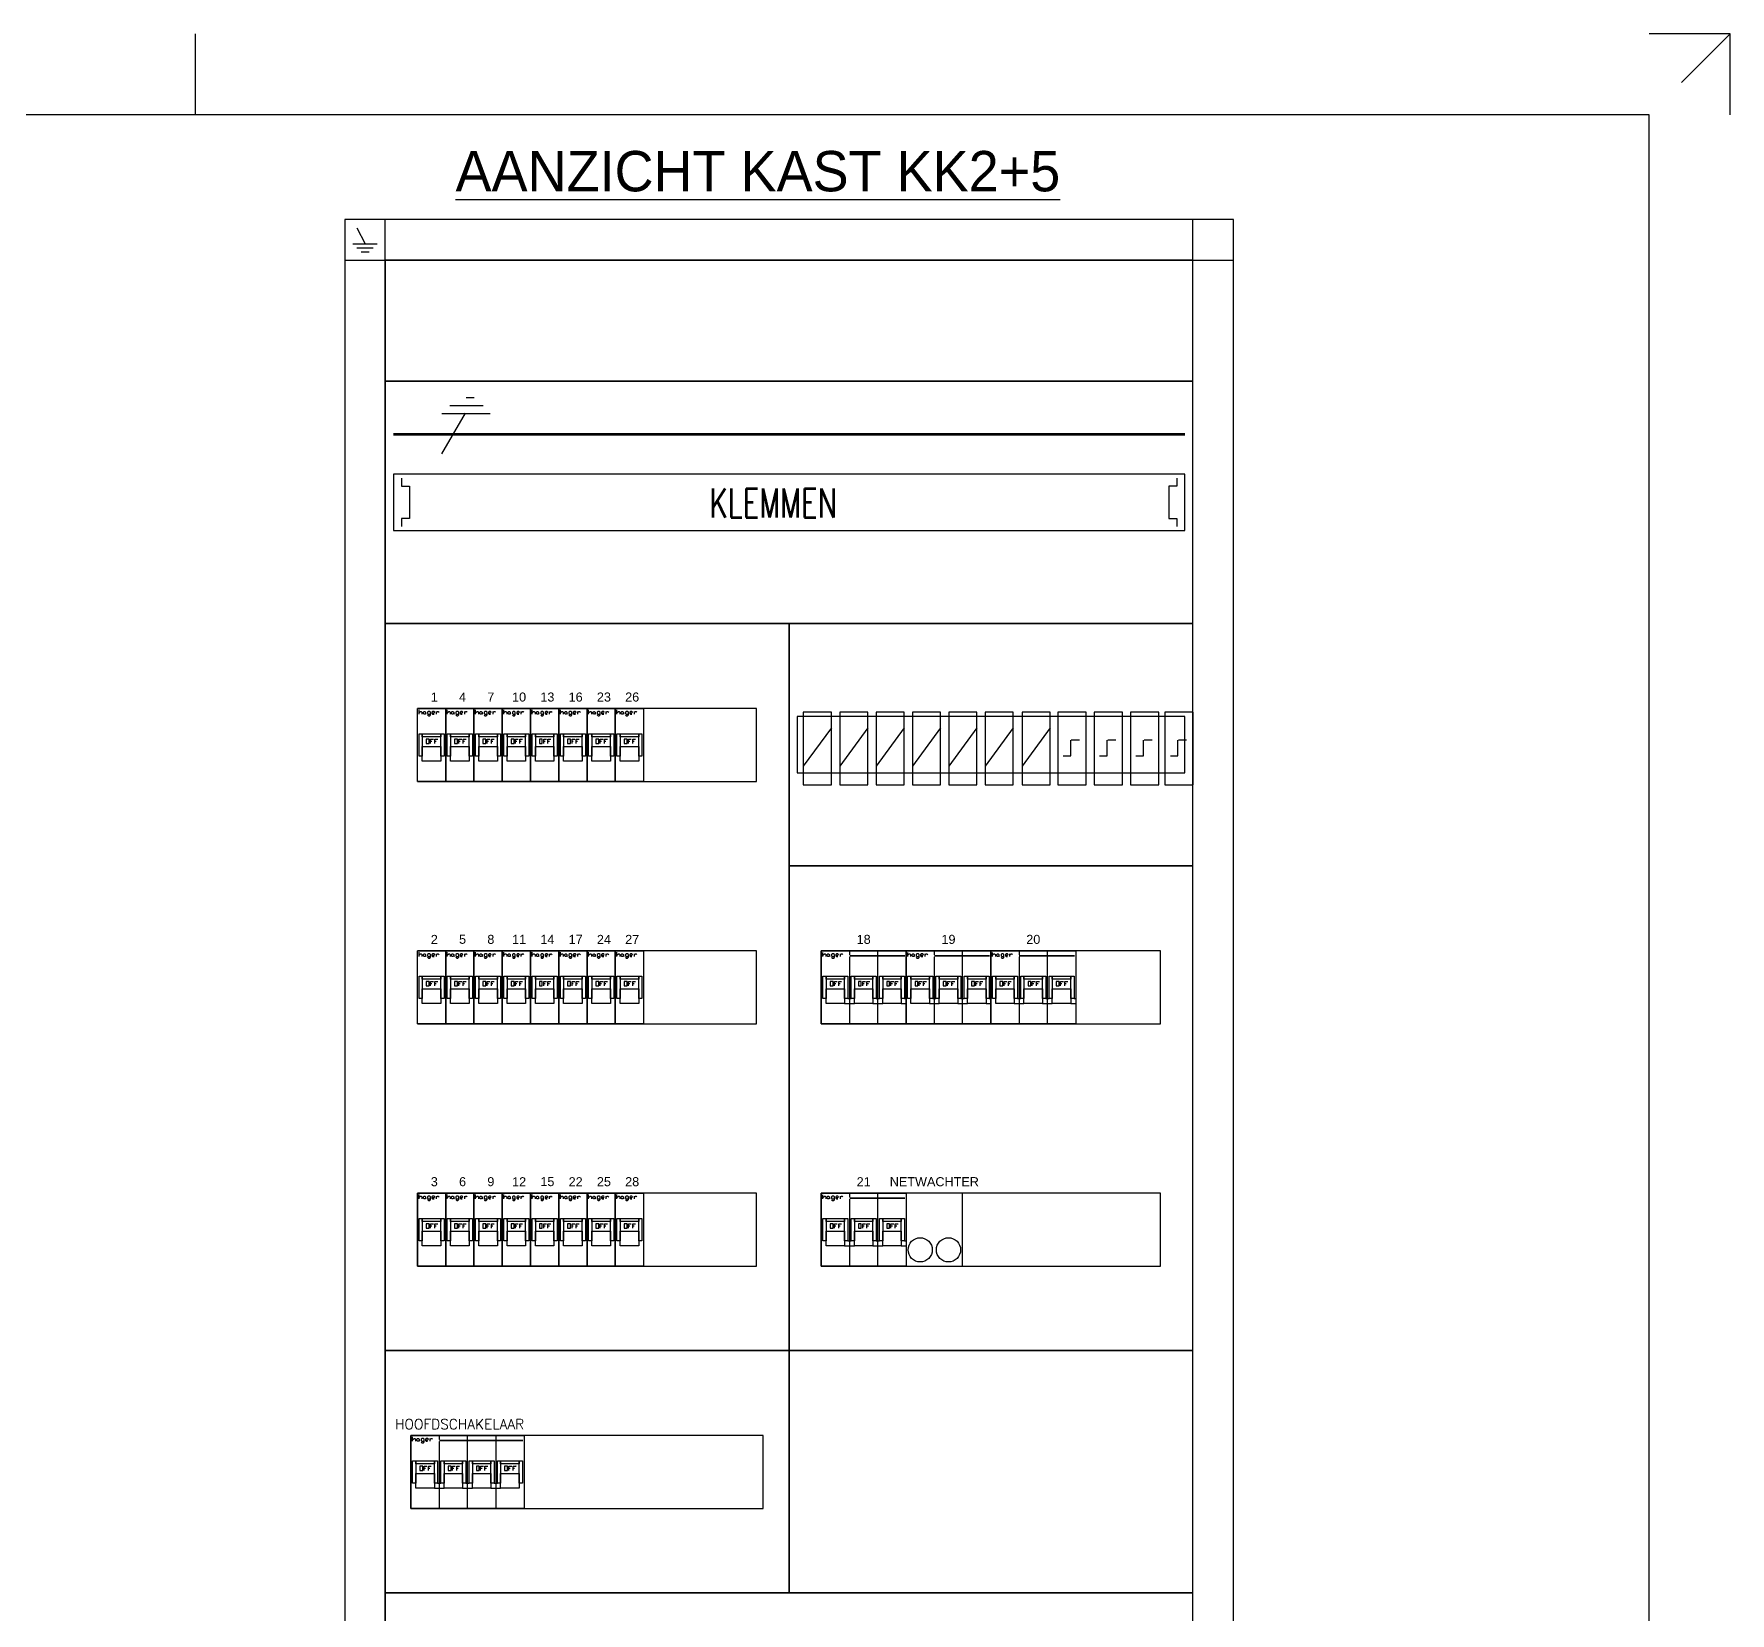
# Model space of a CAD drawing. Header units: millimetres. Extents: x 0 to 420, y 0 to 297.
# Drawn here: x 210 to 420, y 101.5 to 297 of the extents above; entities that cross this region are included whole.
import ezdxf
from ezdxf.enums import TextEntityAlignment as Align

# ---------------------------------------------------------------- set-up
doc = ezdxf.new("R2010")
doc.units = ezdxf.units.MM
for name, color, linetype in [('00kad018', 1, 'Continuous'), ('00kad070', 5, 'Continuous'), ('BL$2----_KADER', 7, 'Continuous'), ('KAST AANZICHT', 1, 'Continuous'), ('Kast-aanzicht', 1, 'Continuous')]:
    doc.layers.add(name, color=color, linetype=linetype)
doc.styles.add('BURO-050', font='BUROFONT.shx', dxfattribs={"height": 5})
doc.styles.add('NOOTER', font='arial.ttf')
doc.styles.add('ROMANS', font='romans', dxfattribs={"height": 2})

# ---------------------------------------------------------------- blocks, each defined once
blk = doc.blocks.new('a3-windesheim-hor')
at = {"layer": '00kad018', "color": 1}
for p, q in [((230, 287), (230, 297)), ((420, 297), (410, 297)), ((420, 297), (414, 291)), ((420, 287), (420, 297))]:
    blk.add_line(p, q, dxfattribs=at)
at = {"layer": '00kad070', "color": 5}
for p, q in [((410, 287), (20, 287)), ((410, 10), (410, 287))]:
    blk.add_line(p, q, dxfattribs=at)
blk = doc.blocks.new('HAG08')
at = {"color": 0}
for p, q in [((-16.5, -3.5), (-16.5, -0.8)), ((-16.5, -0.8), (-16.5, -0.8)), ((-16.5, -2.6), (-15.6, -1.7)), ((-15.6, -1.7), (-15.2, -1.7)), ((-15.2, -1.7), (-14.7, -2.2)), ((-14.7, -2.2), (-14.7, -3.5)), ((-14.7, -3.5), (-14.7, -3.5)), ((-13.8, -2.2), (-13.4, -1.7)), ((-13.8, -3.1), (-13.8, -2.2)), ((-13.4, -3.5), (-13.8, -3.1)), ((-13.4, -1.7), (-13, -1.7)), ((-13, -3.5), (-13.4, -3.5)), ((-13, -1.7), (-12.5, -2.2)), ((-12.5, -3.1), (-13, -3.5)), ((-12.5, -2.2), (-12.5, -3.1)), ((-12.5, -3.1), (-12.1, -3.5)), ((-12.1, -3.5), (-12.1, -3.5)), ((-10.7, -1.7), (-11.2, -2.2)), ((-11.2, -2.2), (-11.2, -3.1)), ((-11.2, -3.1), (-10.7, -3.5)), ((-11.2, -3.9), (-10.7, -4.4)), ((-9.9, -1.7), (-10.7, -1.7)), ((-10.7, -3.5), (-9.4, -3.5)), ((-10.7, -4.4), (-9.9, -4.4)), ((-9.4, -2.2), (-9.9, -1.7)), ((-9.9, -4.4), (-9.4, -3.9)), ((-9.4, -3.9), (-9.4, -2.2)), ((-9.4, -3.5), (-9.4, -3.5)), ((-8.1, -1.7), (-8.5, -2.2)), ((-8.5, -2.2), (-8.5, -3.1)), ((-8.5, -2.6), (-7.2, -2.6)), ((-8.5, -3.1), (-8.1, -3.5)), ((-7.2, -1.7), (-8.1, -1.7)), ((-8.1, -3.5), (-7.2, -3.5)), ((-6.8, -2.2), (-7.2, -1.7)), ((-7.2, -2.6), (-6.8, -2.2)), ((-7.2, -3.5), (-7.2, -3.5)), ((-5.9, -1.7), (-5.9, -3.5)), ((-5.9, -2.6), (-5, -1.7)), ((-5.9, -3.5), (-5.9, -3.5)), ((-5, -1.7), (-4.6, -1.7)), ((-4.6, -1.7), (-4.1, -2.2)), ((-4.1, -2.2), (-4.1, -2.2)), ((-10.2, -18.8), (-12, -18.8)), ((-12, -18.8), (-12, -21.5)), ((-10.2, -21.5), (-10.2, -18.8)), ((-9.3, -21.5), (-9.3, -18.8)), ((-9.3, -18.8), (-7.6, -18.8)), ((-9.3, -20.2), (-8.5, -20.2)), ((-8.5, -20.2), (-8.5, -20.2)), ((-7.6, -18.8), (-7.6, -18.8)), ((-6.7, -21.5), (-6.7, -18.8)), ((-6.7, -18.8), (-4.9, -18.8)), ((-6.7, -20.2), (-5.8, -20.2)), ((-5.8, -20.2), (-5.8, -20.2)), ((-4.9, -18.8), (-4.9, -18.8)), ((-12, -21.5), (-10.2, -21.5)), ((-12, -21.5), (-12, -21.5))]:
    blk.add_line(p, q, dxfattribs=at)
for points in [[(-17.5, -45), (-17.5, 0), (0, 0), (0, -45)], [(-16.5, -29.5), (-16.5, -15.5), (-14.5, -15.5), (-14.5, -29.5)], [(-14.5, -17.5), (-14.5, -15.5), (-3, -15.5), (-3, -17.5)], [(-3, -29.5), (-3, -15.5), (-1, -15.5), (-1, -29.5)], [(-14.5, -32.5), (-14.5, -23.5), (-3, -23.5), (-3, -32.5)]]:
    blk.add_lwpolyline(points, close=True, dxfattribs=at)
blk = doc.blocks.new('HAG09')
at = {"color": 0}
for p, q in [((-52.5, 0), (-52.5, -2.4)), ((-35, -2.4), (-35, 0)), ((-17.5, 0), (-17.5, -2.4)), ((-69, -3.5), (-69, -0.8)), ((-69, -0.8), (-69, -0.8)), ((-69, -2.6), (-68.1, -1.7)), ((-68.1, -1.7), (-67.6, -1.7)), ((-67.6, -1.7), (-67.2, -2.2)), ((-67.2, -2.2), (-67.2, -3.5)), ((-67.2, -3.5), (-67.2, -3.5)), ((-66.3, -2.2), (-65.9, -1.7)), ((-66.3, -3.1), (-66.3, -2.2)), ((-65.9, -3.5), (-66.3, -3.1)), ((-65.9, -1.7), (-65.4, -1.7)), ((-65.4, -3.5), (-65.9, -3.5)), ((-65.4, -1.7), (-65, -2.2)), ((-65, -3.1), (-65.4, -3.5)), ((-65, -2.2), (-65, -3.1)), ((-65, -3.1), (-64.6, -3.5)), ((-64.6, -3.5), (-64.6, -3.5)), ((-63.2, -1.7), (-63.7, -2.2)), ((-63.7, -2.2), (-63.7, -3.1)), ((-63.7, -3.1), (-63.2, -3.5)), ((-63.7, -3.9), (-63.2, -4.4)), ((-62.3, -1.7), (-63.2, -1.7)), ((-63.2, -3.5), (-61.9, -3.5)), ((-63.2, -4.4), (-62.3, -4.4)), ((-61.9, -2.2), (-62.3, -1.7)), ((-62.3, -4.4), (-61.9, -3.9)), ((-61.9, -3.9), (-61.9, -2.2)), ((-61.9, -3.5), (-61.9, -3.5)), ((-60.6, -1.7), (-61, -2.2)), ((-61, -2.2), (-61, -3.1)), ((-61, -2.6), (-59.7, -2.6)), ((-61, -3.1), (-60.6, -3.5)), ((-59.7, -1.7), (-60.6, -1.7)), ((-60.6, -3.5), (-59.7, -3.5)), ((-59.2, -2.2), (-59.7, -1.7)), ((-59.7, -2.6), (-59.2, -2.2)), ((-59.7, -3.5), (-59.7, -3.5)), ((-58.4, -1.7), (-58.4, -3.5)), ((-58.4, -2.6), (-57.5, -1.7)), ((-58.4, -3.5), (-58.4, -3.5)), ((-57.5, -1.7), (-57, -1.7)), ((-57, -1.7), (-56.6, -2.2)), ((-56.6, -2.2), (-56.6, -2.2)), ((-52.5, -3.6), (-52.5, -45)), ((-35, -45), (-35, -3.6)), ((-17.5, -3.6), (-17.5, -45)), ((-62.7, -18.8), (-64.5, -18.8)), ((-64.5, -18.8), (-64.5, -21.5)), ((-62.7, -21.5), (-62.7, -18.8)), ((-61.8, -21.5), (-61.8, -18.8)), ((-61.8, -18.8), (-60.1, -18.8)), ((-61.8, -20.2), (-60.9, -20.2)), ((-60.9, -20.2), (-60.9, -20.2)), ((-60.1, -18.8), (-60.1, -18.8)), ((-59.2, -21.5), (-59.2, -18.8)), ((-59.2, -18.8), (-57.4, -18.8)), ((-59.2, -20.2), (-58.3, -20.2)), ((-58.3, -20.2), (-58.3, -20.2)), ((-57.4, -18.8), (-57.4, -18.8)), ((-45.2, -18.8), (-47, -18.8)), ((-47, -18.8), (-47, -21.5)), ((-45.2, -21.5), (-45.2, -18.8)), ((-44.3, -21.5), (-44.3, -18.8)), ((-44.3, -18.8), (-42.6, -18.8)), ((-44.3, -20.2), (-43.5, -20.2)), ((-43.5, -20.2), (-43.5, -20.2)), ((-42.6, -18.8), (-42.6, -18.8)), ((-41.7, -21.5), (-41.7, -18.8)), ((-41.7, -18.8), (-39.9, -18.8)), ((-41.7, -20.2), (-40.8, -20.2)), ((-40.8, -20.2), (-40.8, -20.2)), ((-39.9, -18.8), (-39.9, -18.8)), ((-27.7, -18.8), (-29.5, -18.8)), ((-29.5, -18.8), (-29.5, -21.5)), ((-27.7, -21.5), (-27.7, -18.8)), ((-26.9, -21.5), (-26.9, -18.8)), ((-26.9, -18.8), (-25.1, -18.8)), ((-26.9, -20.2), (-26, -20.2)), ((-26, -20.2), (-26, -20.2)), ((-25.1, -18.8), (-25.1, -18.8)), ((-24.2, -21.5), (-24.2, -18.8)), ((-24.2, -18.8), (-22.4, -18.8)), ((-24.2, -20.2), (-23.3, -20.2)), ((-23.3, -20.2), (-23.3, -20.2)), ((-22.4, -18.8), (-22.4, -18.8)), ((-10.3, -18.8), (-12, -18.8)), ((-12, -18.8), (-12, -21.5)), ((-10.3, -21.5), (-10.3, -18.8)), ((-9.4, -21.5), (-9.4, -18.8)), ((-9.4, -18.8), (-7.6, -18.8)), ((-9.4, -20.2), (-8.5, -20.2)), ((-8.5, -20.2), (-8.5, -20.2)), ((-7.6, -18.8), (-7.6, -18.8)), ((-6.7, -21.5), (-6.7, -18.8)), ((-6.7, -18.8), (-4.9, -18.8)), ((-6.7, -20.2), (-5.8, -20.2)), ((-5.8, -20.2), (-5.8, -20.2)), ((-4.9, -18.8), (-5, -18.8)), ((-64.5, -21.5), (-62.7, -21.5)), ((-64.5, -21.5), (-64.5, -21.5)), ((-53.5, -29.5), (-51.5, -29.5)), ((-47, -21.5), (-45.2, -21.5)), ((-47, -21.5), (-47, -21.5)), ((-36, -29.5), (-34, -29.5)), ((-29.5, -21.5), (-27.7, -21.5)), ((-29.5, -21.5), (-29.5, -21.5)), ((-18.5, -29.5), (-16.5, -29.5)), ((-12, -21.5), (-10.3, -21.5)), ((-12, -21.5), (-12, -21.5)), ((-55.5, -32.5), (-49.5, -32.5)), ((-38, -32.5), (-32, -32.5)), ((-20.5, -32.5), (-14.5, -32.5))]:
    blk.add_line(p, q, dxfattribs=at)
for points in [[(-70, -45), (-70, 0), (0, 0), (0, -45)], [(-69, -29.5), (-69, -15.5), (-67, -15.5), (-67, -29.5)], [(-67, -17.5), (-67, -15.5), (-55.5, -15.5), (-55.5, -17.5)], [(-55.5, -29.5), (-55.5, -15.5), (-53.5, -15.5), (-53.5, -29.5)], [(-51.5, -29.5), (-51.5, -15.5), (-49.5, -15.5), (-49.5, -29.5)], [(-49.5, -17.5), (-49.5, -15.5), (-38, -15.5), (-38, -17.5)], [(-38, -29.5), (-38, -15.5), (-36, -15.5), (-36, -29.5)], [(-34, -29.5), (-34, -15.5), (-32, -15.5), (-32, -29.5)], [(-32, -17.5), (-32, -15.5), (-20.5, -15.5), (-20.5, -17.5)], [(-20.5, -29.5), (-20.5, -15.5), (-18.5, -15.5), (-18.5, -29.5)], [(-16.5, -29.5), (-16.5, -15.5), (-14.5, -15.5), (-14.5, -29.5)], [(-14.5, -17.5), (-14.5, -15.5), (-3, -15.5), (-3, -17.5)], [(-3, -29.5), (-3, -15.5), (-1, -15.5), (-1, -29.5)], [(-67, -32.5), (-67, -23.5), (-55.5, -23.5), (-55.5, -32.5)], [(-49.5, -32.5), (-49.5, -23.5), (-38, -23.5), (-38, -32.5)], [(-32, -32.5), (-32, -23.5), (-20.5, -23.5), (-20.5, -32.5)], [(-14.5, -32.5), (-14.5, -23.5), (-3, -23.5), (-3, -32.5)]]:
    blk.add_lwpolyline(points, close=True, dxfattribs=at)
at = {"color": 0, "const_width": 1.2}
blk.add_lwpolyline([(-52.5, -3), (-0.7, -3)], dxfattribs=at)
blk = doc.blocks.new('HAG07')
at = {"color": 0}
for p, q in [((0.22, 8.85), (0.22, 9.42)), ((0.22, 9.42), (0.22, 9.42)), ((0.22, 9.04), (0.41, 9.23)), ((0.41, 9.23), (0.5, 9.23)), ((0.5, 9.23), (0.6, 9.14)), ((0.6, 9.14), (0.6, 8.85)), ((0.79, 9.14), (0.88, 9.23)), ((0.79, 8.95), (0.79, 9.14)), ((0.88, 9.23), (0.97, 9.23)), ((0.97, 9.23), (1.07, 9.14)), ((1.07, 9.14), (1.07, 8.95)), ((1.44, 9.23), (1.35, 9.14)), ((1.35, 9.14), (1.35, 8.95)), ((1.63, 9.23), (1.44, 9.23)), ((1.73, 9.14), (1.63, 9.23)), ((1.73, 8.76), (1.73, 9.14)), ((2.01, 9.23), (1.92, 9.14)), ((1.92, 9.14), (1.92, 8.95)), ((1.92, 9.04), (2.2, 9.04)), ((2.2, 9.23), (2.01, 9.23)), ((2.29, 9.14), (2.2, 9.23)), ((2.2, 9.04), (2.29, 9.14)), ((2.48, 9.23), (2.48, 8.85)), ((2.48, 9.04), (2.67, 9.23)), ((2.67, 9.23), (2.76, 9.23)), ((2.76, 9.23), (2.86, 9.14)), ((2.86, 9.14), (2.86, 9.14)), ((3.73, 9.6), (3.73, 9.09)), ((7.47, 9.09), (7.47, 9.6)), ((0.6, 8.85), (0.6, 8.85)), ((0.88, 8.85), (0.79, 8.95)), ((0.97, 8.85), (0.88, 8.85)), ((1.07, 8.95), (0.97, 8.85)), ((1.07, 8.95), (1.16, 8.85)), ((1.16, 8.85), (1.16, 8.85)), ((1.35, 8.95), (1.44, 8.85)), ((1.35, 8.76), (1.44, 8.66)), ((1.44, 8.85), (1.73, 8.85)), ((1.44, 8.66), (1.63, 8.66)), ((1.63, 8.66), (1.73, 8.76)), ((1.73, 8.85), (1.73, 8.85)), ((1.92, 8.95), (2.01, 8.85)), ((2.01, 8.85), (2.2, 8.85)), ((2.2, 8.85), (2.2, 8.85)), ((2.48, 8.85), (2.48, 8.85)), ((3.73, 8.83), (3.73, 0)), ((7.47, 0), (7.47, 8.83)), ((1.56, 5.58), (1.18, 5.58)), ((1.18, 5.58), (1.18, 5.01)), ((1.18, 5.01), (1.56, 5.01)), ((1.18, 5.01), (1.18, 5.01)), ((1.56, 5.01), (1.56, 5.58)), ((1.74, 5.01), (1.74, 5.58)), ((1.74, 5.58), (2.12, 5.58)), ((1.74, 5.3), (1.93, 5.3)), ((1.93, 5.3), (1.93, 5.3)), ((2.12, 5.58), (2.12, 5.58)), ((2.31, 5.01), (2.31, 5.58)), ((2.31, 5.58), (2.69, 5.58)), ((2.31, 5.3), (2.5, 5.3)), ((2.5, 5.3), (2.5, 5.3)), ((2.69, 5.58), (2.69, 5.58)), ((5.29, 5.58), (4.91, 5.58)), ((4.91, 5.58), (4.91, 5.01)), ((4.91, 5.01), (5.29, 5.01)), ((4.91, 5.01), (4.91, 5.01)), ((5.29, 5.01), (5.29, 5.58)), ((5.47, 5.01), (5.47, 5.58)), ((5.47, 5.58), (5.85, 5.58)), ((5.47, 5.3), (5.66, 5.3)), ((5.66, 5.3), (5.66, 5.3)), ((5.85, 5.58), (5.85, 5.58)), ((6.04, 5.01), (6.04, 5.58)), ((6.04, 5.58), (6.42, 5.58)), ((6.04, 5.3), (6.23, 5.3)), ((6.23, 5.3), (6.23, 5.3)), ((6.42, 5.58), (6.42, 5.58)), ((9.02, 5.58), (8.64, 5.58)), ((8.64, 5.58), (8.64, 5.01)), ((8.64, 5.01), (9.02, 5.01)), ((8.64, 5.01), (8.64, 5.01)), ((9.02, 5.01), (9.02, 5.58)), ((9.2, 5.01), (9.2, 5.58)), ((9.2, 5.58), (9.58, 5.58)), ((9.2, 5.3), (9.39, 5.3)), ((9.39, 5.3), (9.39, 5.3)), ((9.58, 5.58), (9.58, 5.58)), ((9.77, 5.01), (9.77, 5.58)), ((9.77, 5.58), (10.15, 5.58)), ((9.77, 5.3), (9.96, 5.3)), ((9.96, 5.3), (9.96, 5.3)), ((10.15, 5.58), (10.15, 5.58)), ((3.09, 2.67), (4.37, 2.67)), ((3.52, 3.31), (3.95, 3.31)), ((6.83, 2.67), (8.11, 2.67)), ((7.25, 3.31), (7.68, 3.31)), ((10.56, 2.67), (11.2, 2.67)), ((10.99, 3.31), (11.2, 3.31))]:
    blk.add_line(p, q, dxfattribs=at)
for points in [[(0, 0), (0, 9.6), (11.2, 9.6), (11.2, 0)], [(0.21, 3.31), (0.21, 6.29), (0.64, 6.29), (0.64, 3.31)], [(0.64, 5.87), (0.64, 6.29), (3.09, 6.29), (3.09, 5.87)], [(0.64, 2.67), (0.64, 4.59), (3.09, 4.59), (3.09, 2.67)], [(3.09, 3.31), (3.09, 6.29), (3.52, 6.29), (3.52, 3.31)], [(3.95, 3.31), (3.95, 6.29), (4.37, 6.29), (4.37, 3.31)], [(4.37, 5.87), (4.37, 6.29), (6.83, 6.29), (6.83, 5.87)], [(4.37, 2.67), (4.37, 4.59), (6.83, 4.59), (6.83, 2.67)], [(6.83, 3.31), (6.83, 6.29), (7.25, 6.29), (7.25, 3.31)], [(7.68, 3.31), (7.68, 6.29), (8.11, 6.29), (8.11, 3.31)], [(8.11, 5.87), (8.11, 6.29), (10.56, 6.29), (10.56, 5.87)], [(8.11, 2.67), (8.11, 4.59), (10.56, 4.59), (10.56, 2.67)], [(10.56, 3.31), (10.56, 6.29), (10.99, 6.29), (10.99, 3.31)]]:
    blk.add_lwpolyline(points, close=True, dxfattribs=at)
at = {"color": 0, "const_width": 0.256}
blk.add_lwpolyline([(3.73, 8.96), (11.05, 8.96)], dxfattribs=at)

msp = doc.modelspace()

# ---------------------------------------------------------------- linework, layer by layer
at = {"layer": 'KAST AANZICHT', "color": 1, "linetype": 'Continuous'}
for p, q in [((358.5, 274.01), (248.5, 274.01)), ((248.5, 274.01), (248.5, 84.01)), ((250, 273.01), (251, 271.01)), ((253.5, 84.01), (253.5, 274.01)), ((353.5, 84.01), (353.5, 274.01)), ((358.5, 84.01), (358.5, 274.01)), ((249.5, 271.01), (252.5, 271.01)), ((248.5, 269.01), (358.5, 269.01)), ((250, 270.51), (252, 270.51)), ((250.5, 270.01), (251.5, 270.01)), ((263.5, 252.01), (264.5, 252.01)), ((260.5, 245.01), (263.42, 250.05)), ((260.5, 250.01), (266.5, 250.01)), ((261.5, 251.01), (265.62, 251.01)), ((352.5, 247.51), (254.5, 247.51)), ((352.5, 247.41), (254.5, 247.41)), ((352.5, 247.31), (254.5, 247.31)), ((255.5, 242.01), (255.5, 241.01)), ((351.5, 242.01), (351.5, 241.01)), ((255.5, 241.01), (256.5, 241.01)), ((256.5, 241.01), (256.5, 237.01)), ((351.5, 241.01), (350.5, 241.01)), ((350.5, 241.01), (350.5, 237.01)), ((256.5, 237.01), (255.5, 237.01)), ((255.5, 237.01), (255.5, 236.01)), ((350.5, 237.01), (351.5, 237.01)), ((351.5, 237.01), (351.5, 236.01)), ((299.48, 213.47), (257.48, 213.47)), ((299.48, 204.47), (299.48, 213.47)), ((352.5, 212.51), (304.5, 212.51)), ((304.5, 212.51), (304.5, 205.51)), ((352.5, 205.51), (352.5, 212.51)), ((305.3, 206.33), (308.8, 211.09)), ((309.8, 206.33), (313.3, 211.09)), ((314.3, 206.33), (317.8, 211.09)), ((318.8, 206.33), (322.3, 211.09)), ((323.3, 206.33), (326.8, 211.09)), ((327.8, 206.33), (331.3, 211.09)), ((332.38, 206.33), (335.88, 211.09)), ((338.38, 207.65), (338.38, 209.57)), ((338.44, 209.61), (339.44, 209.61)), ((342.88, 207.65), (342.88, 209.57)), ((342.94, 209.61), (343.94, 209.61)), ((347.38, 207.65), (347.38, 209.57)), ((347.44, 209.61), (348.44, 209.61)), ((351.64, 207.65), (351.64, 209.57)), ((351.7, 209.61), (352.7, 209.61)), ((337.44, 207.61), (338.38, 207.61)), ((341.94, 207.61), (342.88, 207.61)), ((346.44, 207.61), (347.38, 207.61)), ((350.7, 207.61), (351.64, 207.61)), ((257.48, 204.47), (299.48, 204.47)), ((304.5, 205.51), (352.5, 205.51)), ((353.5, 194.01), (303.5, 194.01)), ((303.5, 194.01), (303.5, 134.01)), ((353.5, 134.01), (353.5, 194.01)), ((299.48, 183.47), (257.48, 183.47)), ((299.48, 174.47), (299.48, 183.47)), ((257.48, 174.47), (299.48, 174.47)), ((303.5, 134.01), (353.5, 134.01))]:
    msp.add_line(p, q, dxfattribs=at)
for points in [[(253.5, 254.01), (353.5, 254.01), (353.5, 269.01), (253.5, 269.01)], [(253.5, 224.01), (353.5, 224.01), (353.5, 254.01), (253.5, 254.01)], [(254.5, 235.51), (352.5, 235.51), (352.5, 242.51), (254.5, 242.51)], [(253.5, 134.01), (303.5, 134.01), (303.5, 224.01), (253.5, 224.01)], [(303.5, 194.01), (353.5, 194.01), (353.5, 224.01), (303.5, 224.01)], [(305.26, 204.03), (308.76, 204.03), (308.76, 213.03), (305.26, 213.03)], [(309.76, 204.03), (313.26, 204.03), (313.26, 213.03), (309.76, 213.03)], [(314.26, 204.03), (317.76, 204.03), (317.76, 213.03), (314.26, 213.03)], [(318.76, 204.03), (322.26, 204.03), (322.26, 213.03), (318.76, 213.03)], [(323.26, 204.03), (326.76, 204.03), (326.76, 213.03), (323.26, 213.03)], [(327.76, 204.03), (331.26, 204.03), (331.26, 213.03), (327.76, 213.03)], [(332.34, 204.03), (335.84, 204.03), (335.84, 213.03), (332.34, 213.03)], [(336.76, 204.03), (340.26, 204.03), (340.26, 213.03), (336.76, 213.03)], [(341.26, 204.03), (344.76, 204.03), (344.76, 213.03), (341.26, 213.03)], [(345.76, 204.03), (349.26, 204.03), (349.26, 213.03), (345.76, 213.03)], [(350.02, 204.03), (353.52, 204.03), (353.52, 213.03), (350.02, 213.03)], [(307.48, 174.47), (349.48, 174.47), (349.48, 183.47), (307.48, 183.47)], [(257.48, 144.47), (299.48, 144.47), (299.48, 153.47), (257.48, 153.47)], [(307.48, 144.47), (349.48, 144.47), (349.48, 153.47), (307.48, 153.47)], [(317.98, 144.47), (324.98, 144.47), (324.98, 153.47), (317.98, 153.47)], [(253.5, 104.01), (303.5, 104.01), (303.5, 134.01), (253.5, 134.01)], [(303.5, 104.01), (353.5, 104.01), (353.5, 134.01), (303.5, 134.01)], [(256.68, 114.47), (300.28, 114.47), (300.28, 123.47), (256.68, 123.47)], [(253.5, 89.01), (353.5, 89.01), (353.5, 104.01), (253.5, 104.01)]]:
    msp.add_lwpolyline(points, close=True, dxfattribs=at)
at = {"layer": 'KAST AANZICHT'}
for centre in [(319.73, 146.47), (323.23, 146.47)]:
    msp.add_circle(centre, 1.5, dxfattribs=at)

# ---------------------------------------------------------------- block references
at = {"layer": 'BL$2----_KADER'}
msp.add_blockref('a3-windesheim-hor', (0, 0), dxfattribs=at)
at = {"layer": 'KAST AANZICHT'}
for name, p, xscale, yscale, zscale in [('HAG08', (260.98, 213.47), 0.2000000000000313, 0.2000000000000313, 0.2000000000000313), ('HAG08', (264.48, 213.47), 0.2000000000000313, 0.2000000000000313, 0.2000000000000313), ('HAG08', (267.98, 213.47), 0.2000000000000313, 0.2000000000000313, 0.2000000000000313), ('HAG08', (271.48, 213.47), 0.2000000000000313, 0.2000000000000313, 0.2000000000000313), ('HAG08', (274.98, 213.47), 0.2000000000000313, 0.2000000000000313, 0.2000000000000313), ('HAG08', (278.48, 213.47), 0.2000000000000313, 0.2000000000000313, 0.2000000000000313), ('HAG08', (281.98, 213.47), 0.2000000000000313, 0.2000000000000313, 0.2000000000000313), ('HAG08', (285.48, 213.47), 0.2000000000000313, 0.2000000000000313, 0.2000000000000313), ('HAG08', (260.98, 183.47), 0.2000000000000313, 0.2000000000000313, 0.2000000000000313), ('HAG08', (264.48, 183.47), 0.2000000000000313, 0.2000000000000313, 0.2000000000000313), ('HAG08', (267.98, 183.47), 0.2000000000000313, 0.2000000000000313, 0.2000000000000313), ('HAG08', (271.48, 183.47), 0.2000000000000313, 0.2000000000000313, 0.2000000000000313), ('HAG08', (274.98, 183.47), 0.2000000000000313, 0.2000000000000313, 0.2000000000000313), ('HAG08', (278.48, 183.47), 0.2000000000000313, 0.2000000000000313, 0.2000000000000313), ('HAG08', (281.98, 183.47), 0.2000000000000313, 0.2000000000000313, 0.2000000000000313), ('HAG08', (285.48, 183.47), 0.2000000000000313, 0.2000000000000313, 0.2000000000000313), ('HAG07', (307.48, 174.47), 0.9375, 0.9375, 0.9375), ('HAG07', (317.98, 174.47), 0.9375, 0.9375, 0.9375), ('HAG07', (328.48, 174.47), 0.9375, 0.9375, 0.9375), ('HAG08', (260.98, 153.47), 0.2000000000000313, 0.2000000000000313, 0.2000000000000313), ('HAG08', (264.48, 153.47), 0.2000000000000313, 0.2000000000000313, 0.2000000000000313), ('HAG08', (267.98, 153.47), 0.2000000000000313, 0.2000000000000313, 0.2000000000000313), ('HAG08', (271.48, 153.47), 0.2000000000000313, 0.2000000000000313, 0.2000000000000313), ('HAG08', (274.98, 153.47), 0.2000000000000313, 0.2000000000000313, 0.2000000000000313), ('HAG08', (278.48, 153.47), 0.2000000000000313, 0.2000000000000313, 0.2000000000000313), ('HAG08', (281.98, 153.47), 0.2000000000000313, 0.2000000000000313, 0.2000000000000313), ('HAG08', (285.48, 153.47), 0.2000000000000313, 0.2000000000000313, 0.2000000000000313), ('HAG07', (307.48, 144.47), 0.9375, 0.9375, 0.9375), ('HAG09', (270.68, 123.47), 0.2000000000000313, 0.2000000000000313, 0.2000000000000313)]:
    msp.add_blockref(name, p, dxfattribs=dict(at, xscale=xscale, yscale=yscale, zscale=zscale))

# ---------------------------------------------------------------- texts
at = {"layer": 'KAST AANZICHT', "color": 1, "linetype": 'Continuous', "style": 'ROMANS', "width": 0.7}
msp.add_text('KLEMMEN', height=3.6, dxfattribs=at).set_placement((293.64, 237.13))
at = {"layer": 'KAST AANZICHT', "style": 'NOOTER'}
for s, p in [('1', (259.57, 214.91)), ('4', (263.07, 214.91)), ('7', (266.57, 214.91)), ('10', (270.07, 214.91)), ('13', (273.57, 214.91)), ('16', (277.07, 214.91)), ('23', (280.57, 214.91)), ('26', (284.07, 214.91)), ('2', (259.57, 184.91)), ('5', (263.07, 184.91)), ('8', (266.57, 184.91)), ('11', (270.07, 184.91)), ('14', (273.57, 184.91)), ('17', (277.07, 184.91)), ('24', (280.57, 184.91)), ('27', (284.07, 184.91)), ('18', (312.73, 184.91)), ('19', (323.23, 184.91)), ('20', (333.73, 184.91)), ('3', (259.57, 154.91)), ('6', (263.07, 154.91)), ('9', (266.57, 154.91)), ('12', (270.07, 154.91)), ('15', (273.57, 154.91)), ('22', (277.07, 154.91)), ('25', (280.57, 154.91)), ('28', (284.07, 154.91)), ('21', (312.73, 154.91)), ('NETWACHTER', (321.48, 154.91))]:
    msp.add_text(s, height=1.12, dxfattribs=at).set_placement(p, align=Align.MIDDLE)
at = {"layer": 'KAST AANZICHT', "style": 'ROMANS'}
msp.add_text('HOOFDSCHAKELAAR', height=1.2446, dxfattribs=at).set_placement((254.7, 124.27))
at = {"layer": 'Kast-aanzicht', "color": 4, "style": 'BURO-050'}
msp.add_text('%%UAANZICHT KAST KK2+5', height=5, dxfattribs=at).set_placement((262.2, 277.51))

doc.saveas('drawing.dxf')
